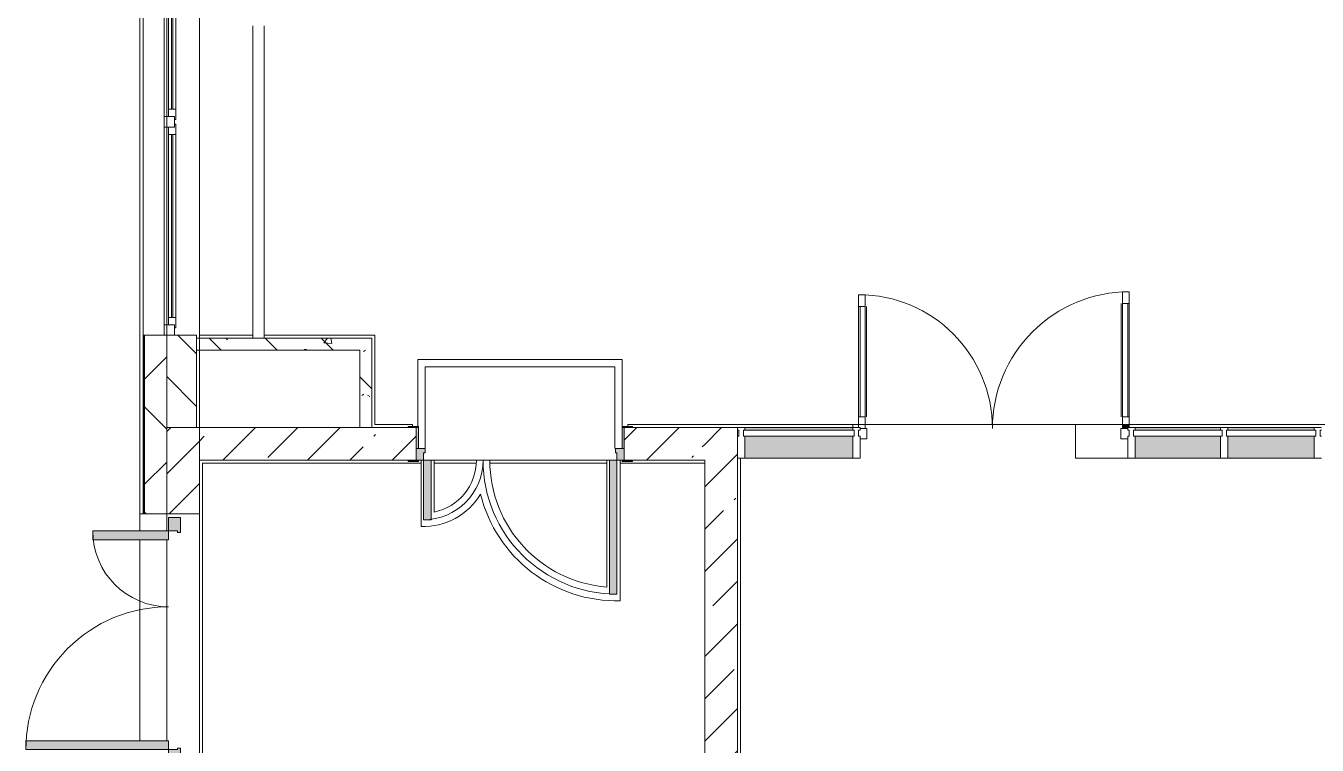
# Model space of a CAD drawing. Header units: millimetres. Extents: x 1322 to 199238, y -8553 to 29000.
# Drawn here: x 71170 to 79858, y 5765 to 10600 of the extents above; entities that cross this region are included whole.
import ezdxf

# ---------------------------------------------------------------- set-up
doc = ezdxf.new("R2010")
doc.units = ezdxf.units.MM
for name, color, linetype, lineweight, true_color in [('A-DETL-GENF-3', 7, 'Continuous', 5, 0xaaaaaa), ('A-DETL-GENF-4', 7, 'Continuous', 5, 0xe2e2e2), ('A-DOOR-5', 7, 'Continuous', 5, 0xe2e2e2), ('A-DOOR-6', 7, 'Continuous', 5, 0xaaaaaa), ('A-DOOR-FRAM-3', 7, 'Continuous', 5, 0xe2e2e2), ('A-DOOR-FRAM-4', 7, 'Continuous', 5, 0xaaaaaa), ('A-FLOR-2', 7, 'Continuous', 5, 0xaaaaaa), ('A-GLAZ-CWMG-3', 7, 'Continuous', 5, 0x383e42), ('I-WALL-5', 7, 'Continuous', 5, 0x787878)]:
    doc.layers.add(name, color=color, linetype=linetype, lineweight=lineweight, true_color=true_color)
for name, color, linetype, lineweight in [('A-GLAZ-3', 7, 'Continuous', 5), ('A-GLAZ-CURT-2', 7, 'Continuous', 5), ('A-GLAZ-CWMG-2', 7, 'Continuous', 5), ('A-WALL', 7, 'Continuous', 9), ('A-WALL-4', 7, 'Continuous', 5), ('I-WALL-3', 7, 'Continuous', 5), ('Оси', 7, 'Continuous', 9)]:
    doc.layers.add(name, color=color, linetype=linetype, lineweight=lineweight)
pattern_1 = [(45, (72227.77, 0), (-285.123, 285.123), []), (45, (72512.9, 0), (-285.123, 285.123), [504.031, -100.806, 16.764, -84.042])]
pattern_2 = [(135, (72227.77, 0), (-377.17, -377.17), [533.4, -88.9, 17.78, -88.9]), (135, (72227.77, 376.94), (-377.17, -377.17), []), (50, (72227.77, 0), (637.645, -55.787), [66.675, -733.425]), (355, (72227.8, 0), (-123.35, 668.7), [53.34, -586.74]), (100.451, (72280.9, -4.65), (514.3, 612.91), [56.665, -623.315]), (46.184, (72227.8, 177.8), (948.78, -147.15), [100.01, -1100.14]), (96.636, (72306.8, 165.5), (830.91, 866), [85, -934.97]), (351.184, (72227.8, 177.8), (830.92, 865.99), [80.01, -880.11]), (21, (72316.67, 133.35), (530.65, -357.928), [66.675, -733.425]), (326, (72316.7, 133.35), (216.31, 644.66), [53.34, -586.74]), (71.451, (72360.9, 103.5), (746.96, 286.724), [56.665, -623.315]), (37.5, (72227.77, 0), (10.8105, 295.9426), [16.764, -562.864, 16.764, -578.866, -588.962]), (37.5, (72227.77, 0), (10.8105, 295.9426), [-1175.258, 16.764, -572.198]), (7.5, (72227.77, 0), (233.869, 350.632), [16.764, -322.834, 16.764, -549.529, -224.472]), (7.5, (72227.77, 0), (233.869, 350.632), [-905.89, 16.764, -207.708]), (327.5, (72029.52, 0), (474.568, -20.051), [16.764, -205.486, 16.764, -676.656, -920.115]), (327.5, (72029.52, 0), (474.568, -20.051), [-915.67, 16.764, -903.35]), (317.5, (71940.62, 0), (518.452, 88.993), [16.764, -272.16, 16.764, -443.738, -653.415]), (317.5, (71940.62, 0), (518.452, 88.993), [-749.427, 16.764, -636.65])]

# ---------------------------------------------------------------- blocks, each defined once
blk = doc.blocks.new('120_Окно_СКБ_2Ст - 120_Окно_СКБ_2Ст 2300х2500 _мал створка справа_-22272277-1_10_3_птичка')
at = {"layer": 'A-GLAZ-3'}
for p, q in [((-1150, -127), (-1150, -57)), ((-1150, -57), (-1080, -57)), ((1150, -57), (-1150, -57)), ((-1080, -57), (-1080, -127)), ((250, -127), (250, -57)), ((250, -57), (320, -57)), ((320, -57), (320, -127)), ((1080, -127), (1080, -57)), ((1080, -57), (1150, -57)), ((1150, -57), (1150, -127)), ((-1080, -127), (-1150, -127)), ((-1150, -127), (-1100, -127)), ((-1080, -127), (-1100, -127)), ((-1100, -127), (-1100, -137)), ((-1100, -137), (270, -137)), ((270, -137), (-1100, -137)), ((250, -87), (-1080, -87)), ((-1080, -87), (-1080, -127)), ((-1030, -137), (-1030, -87)), ((-1030, -107), (200, -107)), ((200, -117), (-1030, -117)), ((200, -137), (200, -87)), ((250, -127), (250, -87)), ((320, -127), (250, -127)), ((270, -127), (250, -127)), ((270, -127), (300, -127)), ((270, -137), (270, -127)), ((320, -127), (300, -127)), ((300, -127), (300, -137)), ((300, -137), (1100, -137)), ((1100, -137), (300, -137)), ((1080, -87), (320, -87)), ((320, -87), (320, -127)), ((370, -137), (370, -87)), ((370, -107), (1030, -107)), ((1030, -117), (370, -117)), ((1030, -137), (1030, -87)), ((1080, -127), (1080, -87)), ((1150, -127), (1080, -127)), ((1100, -127), (1080, -127)), ((1100, -127), (1150, -127)), ((1100, -137), (1100, -127))]:
    blk.add_line(p, q, dxfattribs=at)
blk = doc.blocks.new('110_Дверь_СКБ_2Ст - Д-1 Лестничная клетка EIS60-24280000-1_10_3_птичка')
at = {"layer": 'A-DOOR-5'}
for points in [[(-587.5, 1010), (-637.5, 1010), (-637.5, 110), (-587.5, 110), (-587.5, 979.5)], [(662.5, 510), (612.5, 510), (612.5, 110), (662.5, 110), (662.5, 245.4)], [(702.2, 30), (697.5, 30), (702.2, -110), (712.5, -110), (712.5, 30)]]:
    blk.add_hatch(color=256, dxfattribs=at).paths.add_polyline_path(points)
h = blk.add_hatch(color=256, dxfattribs=at)
h.paths.add_polyline_path([(-687.5, 110), (-683.4, 30), (-627.5, 31.7), (-627.5, 60), (-637.5, 60), (-637.5, 110), (-668.9, 110)])
h.paths.add_polyline_path([(679.4, 110), (662.5, 109.3), (657.3, 60), (652.5, 60), (652.5, 30), (712.5, 31.7), (712.5, 110)])
at = {"layer": 'A-DOOR-FRAM-3'}
for points in [[(-695.5, 118), (-742.5, 115), (-742.5, 110), (-672.5, 110), (-672.5, 118), (-687.5, 118)], [(720.5, 118), (697.5, 118), (697.5, 110), (767.5, 110), (767.5, 118), (737.5, 118)], [(-683.4, 30), (-687.5, 30), (-687.5, -110), (-672.5, -110), (-673.1, 30)], [(-742.5, -110), (-742.5, -118), (-672.5, -118), (-673.1, -110), (-712.5, -110)], [(767.5, -110), (697.5, -110), (702.2, -118), (767.5, -118)]]:
    blk.add_hatch(color=256, dxfattribs=at).paths.add_polyline_path(points)
at = {"layer": 'A-DOOR-6'}
for p, q in [((-637.5, 1010), (-637.5, 110)), ((-587.5, 1010), (-637.5, 1010)), ((-587.5, 110), (-587.5, 1010)), ((662.5, 510), (612.5, 510)), ((612.5, 510), (612.5, 110)), ((662.5, 110), (662.5, 510)), ((-637.5, 110), (-587.5, 110)), ((612.5, 110), (662.5, 110))]:
    blk.add_line(p, q, dxfattribs=at)
for centre, radius, start, end in [((-637.5, 110), 900, 0, 90), ((662.5, 110), 400, 90, 180)]:
    blk.add_arc(centre, radius, start, end, dxfattribs=at)
at = {"layer": 'A-DOOR-FRAM-4'}
for p, q in [((-672.5, 118), (-742.5, 118)), ((-742.5, 118), (-742.5, 110)), ((-742.5, 110), (-672.5, 110)), ((-637.5, 110), (-687.5, 110)), ((-687.5, 110), (-687.5, 30)), ((-672.5, 110), (-672.5, 118)), ((-637.5, 60), (-637.5, 110)), ((662.5, 110), (662.5, 60)), ((712.5, 110), (662.5, 110)), ((767.5, 118), (697.5, 118)), ((697.5, 118), (697.5, 110)), ((697.5, 110), (767.5, 110)), ((712.5, 30), (712.5, 110)), ((767.5, 110), (767.5, 118)), ((-687.5, 30), (-627.5, 30)), ((-672.5, 30), (-687.5, 30)), ((-687.5, 30), (-687.5, -110)), ((-672.5, -110), (-672.5, 30)), ((-627.5, 60), (-637.5, 60)), ((-627.5, 30), (-627.5, 60)), ((662.5, 60), (652.5, 60)), ((652.5, 60), (652.5, 30)), ((652.5, 30), (712.5, 30)), ((712.5, 30), (697.5, 30)), ((697.5, 30), (697.5, -110)), ((712.5, -110), (712.5, 30)), ((-672.5, -110), (-742.5, -110)), ((-742.5, -110), (-742.5, -118)), ((-742.5, -118), (-672.5, -118)), ((-687.5, -110), (-672.5, -110)), ((-672.5, -118), (-672.5, -110)), ((697.5, -110), (712.5, -110)), ((767.5, -110), (697.5, -110)), ((697.5, -110), (697.5, -118)), ((697.5, -118), (767.5, -118)), ((767.5, -118), (767.5, -110))]:
    blk.add_line(p, q, dxfattribs=at)
blk = doc.blocks.new('110_Дверь_СКБ_2Ст_Наружная - ДН-1_л__ Двухстворчатая 1350 х3200 _ЛК_ в свету с верхним остеклением 2-22796854-1_10_3_птичка')
at = {"layer": 'A-DOOR-5'}
for points in [[(-715.5, 101), (-715.5, -91), (-655.5, -91), (-655.5, 869), (-715.5, 869)], [(694.5, -79), (694.5, -91), (754.5, -91), (754.5, 419), (694.5, 419), (694.5, -12.6)]]:
    blk.add_hatch(color=256, dxfattribs=at).paths.add_polyline_path(points)
h = blk.add_hatch(color=256, dxfattribs=at)
h.paths.add_polyline_path([(-805.5, -171), (-705.5, -171), (-705.5, -151), (-715.5, -151), (-715.5, -91), (-805.5, -91)])
h.paths.add_polyline_path([(744.5, -171), (844.5, -171), (844.5, -91), (754.5, -91), (754.5, -151), (744.5, -151)])
at = {"layer": 'A-DOOR-6'}
for p, q in [((-715.5, 869), (-715.5, -91)), ((-655.5, 869), (-715.5, 869)), ((-655.5, -91), (-655.5, 869)), ((754.5, 419), (694.5, 419)), ((694.5, 419), (694.5, -91)), ((754.5, -91), (754.5, 419)), ((-715.5, -91), (-655.5, -91)), ((694.5, -91), (754.5, -91))]:
    blk.add_line(p, q, dxfattribs=at)
for centre, radius, start, end in [((-715.5, -91), 960, 0, 90), ((754.5, -91), 510, 90, 180)]:
    blk.add_arc(centre, radius, start, end, dxfattribs=at)
at = {"layer": 'A-DOOR-FRAM-4'}
for p, q in [((-715.5, -91), (-805.5, -91)), ((-805.5, -91), (-805.5, -171)), ((-805.5, -171), (-705.5, -171)), ((-715.5, -151), (-715.5, -91)), ((-705.5, -151), (-715.5, -151)), ((-705.5, -171), (-705.5, -151)), ((754.5, -151), (744.5, -151)), ((744.5, -151), (744.5, -171)), ((744.5, -171), (844.5, -171)), ((754.5, -91), (754.5, -151)), ((844.5, -91), (754.5, -91)), ((844.5, -171), (844.5, -91))]:
    blk.add_line(p, q, dxfattribs=at)
blk = doc.blocks.new('Системная панель - Стекло - 40мм-31924845-1_10_3_птичка')
at = {"layer": 'A-GLAZ-CURT-2'}
for p, q in [((300, 40), (-300, 40)), ((-300, 40), (-300, 0)), ((-300, 0), (300, 0)), ((300, 0), (300, 40))]:
    blk.add_line(p, q, dxfattribs=at)
blk = doc.blocks.new('Прямоугольный импост - Импост структурный с накладкой - 190мм-31923628-1_10_3_птичка')
at = {"layer": 'A-GLAZ-CWMG-3'}
for points in [[(7030, 7883), (7610, 7883), (7610, 7900), (7030, 7900)], [(7610, 7693), (7610, 7843), (7030, 7843), (7030, 7693), (7215.2, 7693)]]:
    blk.add_hatch(color=256, dxfattribs=at).paths.add_polyline_path(points)
at = {"layer": 'A-GLAZ-CWMG-2'}
for p, q in [((7030, 7900), (7610, 7900)), ((7030, 7693), (7610, 7693))]:
    blk.add_line(p, q, dxfattribs=at)
blk = doc.blocks.new('Прямоугольный импост - Импост структурный с накладкой - 190мм-31924846-1_10_3_птичка')
at = {"layer": 'A-GLAZ-CWMG-2'}
for p, q in [((-50, 0), (-50, 17)), ((-50, 17), (0, 17)), ((-40, 0), (-50, 0)), ((-40, -40), (-40, 0)), ((0, 0), (-10, 0)), ((-10, 0), (-10, -40)), ((0, 17), (0, 0)), ((-50, -190), (-50, -40)), ((-50, -40), (-40, -40)), ((-10, -40), (0, -40)), ((0, -40), (0, -190)), ((0, -190), (-50, -190))]:
    blk.add_line(p, q, dxfattribs=at)
blk = doc.blocks.new('Прямоугольный импост - Импост структурный с накладкой - 190мм-31924841-1_10_3_птичка')
at = {"layer": 'A-GLAZ-CWMG-2'}
for p, q in [((-25, 0), (-25, 17)), ((-25, 17), (25, 17)), ((-15, 0), (-25, 0)), ((-15, -40), (-15, 0)), ((25, 0), (15, 0)), ((15, 0), (15, -40)), ((25, 17), (25, 0)), ((-25, -190), (-25, -40)), ((-25, -40), (-15, -40)), ((15, -40), (25, -40)), ((25, -40), (25, -190)), ((25, -190), (-25, -190))]:
    blk.add_line(p, q, dxfattribs=at)
blk = doc.blocks.new('Прямоугольный импост - Импост структурный с накладкой - 190мм-32633541-1_10_3_птичка')
at = {"layer": 'A-GLAZ-CWMG-2'}
for p, q in [((0, 17), (-50, 17)), ((-50, 17), (-50, 0)), ((-50, 0), (-40, 0)), ((-40, 0), (-40, -40)), ((-10, -40), (-10, 0)), ((-10, 0), (0, 0)), ((-40, -40), (-50, -40)), ((-50, -40), (-50, -190)), ((0, -40), (-10, -40)), ((-50, -190), (0, -190))]:
    blk.add_line(p, q, dxfattribs=at)
blk = doc.blocks.new('Системная панель - Стекло - 40мм-31924851-1_10_3_птичка')
at = {"layer": 'A-GLAZ-CURT-2'}
for p, q in [((297.5, 40), (-297.5, 40)), ((-297.5, 40), (-297.5, 0)), ((-297.5, 0), (297.5, 0)), ((297.5, 0), (297.5, 40))]:
    blk.add_line(p, q, dxfattribs=at)
blk = doc.blocks.new('Дверь_Витражная_остекление_ - ДВН_CОШ в витраже В-6-31924853-1_10_3_птичка')
at = {"layer": 'A-DETL-GENF-4'}
blk.add_hatch(color=256, dxfattribs=at).paths.add_polyline_path([(-900, -10), (-900, -17), (-910, -17), (-910, -37), (-865, -37), (-865, -10)])
at = {"layer": 'A-DETL-GENF-3'}
for p, q in [((-900, 60), (-855, 60)), ((-855, 60), (-855, -10)), ((900, 60), (855, 60)), ((855, 60), (855, -10)), ((-910, -930), (-910, -17)), ((-910, -17), (-910, -930)), ((-865, -10), (-900, -10)), ((-865, -10), (-900, -10)), ((-855, -10), (-900, -10)), ((-865, -930), (-865, -10)), ((-865, -930), (-865, -10)), ((855, -10), (900, -10)), ((865, -10), (900, -10)), ((865, -910), (865, -10)), ((865, -10), (865, -910)), ((900, -10), (865, -10)), ((910, -910), (910, -17)), ((910, -910), (910, -17)), ((-910, -90), (-865, -90)), ((-900, -850), (-900, -90)), ((-856, -850), (-856, -90)), ((856, -830), (856, -90)), ((910, -90), (865, -90)), ((900, -830), (900, -90)), ((-910, -850), (-865, -850)), ((910, -830), (865, -830)), ((-910, -930), (-865, -930)), ((-910, -930), (-865, -930)), ((910, -910), (865, -910)), ((865, -910), (910, -910))]:
    blk.add_line(p, q, dxfattribs=at)
at = {"layer": 'A-DOOR-6'}
for p, q in [((-910, -930), (-910, -17)), ((910, -910), (910, -17))]:
    blk.add_line(p, q, dxfattribs=at)
for centre, radius, start, end in [((-910, -10), 920, 270, 0), ((910, -10), 900, 180, 270)]:
    blk.add_arc(centre, radius, start, end, dxfattribs=at)
blk = doc.blocks.new('Системная панель - Стекло - 40мм-31924990-1_10_3_птичка')
at = {"layer": 'A-GLAZ-CURT-2'}
h = blk.add_hatch(dxfattribs=at)
h.set_pattern_fill('FP_171', color=256, style=0, pattern_type=2)
h.set_pattern_definition([(225, (4642.5, 7383), (1414.2, -1414.2), [1000, -3000]), (225, (5642.5, 7883), (1414.2, -1414.2), [3000, -1000]), (225, (3642.5, 8383), (1414.2, -1414.2), [1000, -3000])])
h.paths.add_polyline_path([(-362.5, 40), (-372.5, 40), (-372.5, 0), (372.5, 0), (372.5, 40), (-283, 40)])
for p, q in [((372.5, 40), (-372.5, 40)), ((-372.5, 40), (-372.5, 0)), ((-372.5, 0), (372.5, 0)), ((372.5, 0), (372.5, 40))]:
    blk.add_line(p, q, dxfattribs=at)
blk = doc.blocks.new('Прямоугольный импост - Импост структурный с накладкой - 190мм-23800918-1_10_3_птичка')
at = {"layer": 'A-GLAZ-CWMG-3'}
for points in [[(3812.3, 7883), (4505, 7883), (4505, 7900), (3780, 7900), (3780, 7883)], [(3805.6, 7693), (4505, 7693), (4505, 7843), (3780, 7843), (3780, 7693)]]:
    blk.add_hatch(color=256, dxfattribs=at).paths.add_polyline_path(points)
at = {"layer": 'A-GLAZ-CWMG-2'}
for p, q in [((3780, 7900), (4505, 7900)), ((3780, 7693), (4505, 7693))]:
    blk.add_line(p, q, dxfattribs=at)
blk = doc.blocks.new('Прямоугольный импост - Импост структурный с накладкой - 190мм-31923825-1_10_3_птичка')
at = {"layer": 'A-GLAZ-CWMG-3'}
for points in [[(6980, 7883), (6980, 7900), (6405, 7900), (6405, 7883)], [(6980, 7693), (6980, 7843), (6405, 7843), (6405, 7693)]]:
    blk.add_hatch(color=256, dxfattribs=at).paths.add_polyline_path(points)
at = {"layer": 'A-GLAZ-CWMG-2'}
for p, q in [((6405, 7900), (6980, 7900)), ((6405, 7693), (6980, 7693))]:
    blk.add_line(p, q, dxfattribs=at)
blk = doc.blocks.new('Прямоугольный импост - Импост структурный с накладкой - 190мм-31924844-1_10_3_птичка')
at = {"layer": 'A-GLAZ-CWMG-2'}
for p, q in [((-25, 0), (-25, 17)), ((-25, 17), (25, 17)), ((-15, 0), (-25, 0)), ((-15, -40), (-15, 0)), ((25, 0), (15, 0)), ((15, 0), (15, -40)), ((25, 17), (25, 0)), ((-25, -190), (-25, -40)), ((-25, -40), (-15, -40)), ((15, -40), (25, -40)), ((25, -40), (25, -190)), ((25, -190), (-25, -190))]:
    blk.add_line(p, q, dxfattribs=at)
blk = doc.blocks.new('Зашивка приборов отопления14 - Зашивка приборов отопления-33280456-1_10_3_птичка')
at = {"layer": 'A-WALL-4'}
for p, q in [((37471.9, 23439), (35371.9, 23439)), ((35371.9, 23079), (37471.9, 23079)), ((37471.9, 23079), (35371.9, 23079)), ((35371.9, 23004), (37471.9, 23004))]:
    blk.add_line(p, q, dxfattribs=at)

msp = doc.modelspace()

# ---------------------------------------------------------------- hatches: boundary and pattern name
at = {"layer": 'A-WALL-4'}
h = msp.add_hatch(dxfattribs=at)
h.set_pattern_fill('FP_56', color=256, style=0, pattern_type=2)
h.set_pattern_definition([(45, (72227.77, 0), (-353.553, 353.553), []), (135, (72227.77, 0), (-353.553, -353.553), [])])
h.paths.add_polyline_path([(72117.8, -100), (72117.8, 3670), (71967.8, 3670), (71967.8, -100)])
h.paths.add_polyline_path([(71967.8, 5220), (72117.8, 5220), (72117.8, 5620), (71967.8, 5620), (71967.8, 5520)])
h.paths.add_polyline_path([(71967.8, 7320), (72117.8, 7320), (72117.8, 8520), (71967.8, 8520), (71967.8, 7544.6)])
h.paths.add_polyline_path([(71967.8, 10820), (72117.8, 10820), (72117.8, 12220), (71967.8, 12220), (71967.8, 10994)])
h.paths.add_polyline_path([(72117.8, 13120), (72117.2, 15350), (71967.8, 15350), (71967.8, 13120), (72073.5, 13120)])
h = msp.add_hatch(dxfattribs=at)
h.set_pattern_fill('FP_67', color=256, style=0, pattern_type=2)
h.set_pattern_definition([(135, (72227.77, 0), (-176.7767, -176.7767), [])])
h.paths.add_polyline_path([(72317.8, 7900), (72317.8, 8520), (72117.8, 8520), (72117.8, 7900)])
h.paths.add_polyline_path([(72317.8, 10820), (72317.8, 10900), (72117.8, 10900), (72117.8, 10820)])
h.paths.add_polyline_path([(72117.8, 11400), (72317.8, 11400), (72317.8, 12220), (72117.8, 12220), (72117.8, 12143.8)])
h.paths.add_polyline_path([(72227.1, 13120), (72317.8, 13120), (72317.8, 14700), (72117.8, 14700), (72117.8, 13120), (72214.3, 13120)])
at = {"layer": 'I-WALL-3'}
h = msp.add_hatch(dxfattribs=at)
h.set_pattern_fill('FP_36', color=256, style=0, pattern_type=2)
h.set_pattern_definition(pattern_1)
h.paths.add_polyline_path([(72337.8, -100), (72337.8, 3670), (72117.8, 3670), (72117.8, -100)])
h.paths.add_polyline_path([(72117.8, 5220), (72337.8, 5220), (72337.8, 5620), (72117.8, 5620), (72117.8, 5400)])
h.paths.add_polyline_path([(72117.8, 7320), (72337.8, 7320), (72337.8, 7900), (72117.8, 7900), (72117.8, 7544.6)])
h = msp.add_hatch(dxfattribs=at)
h.set_pattern_fill('FP_36', color=256, style=0, pattern_type=2)
h.set_pattern_definition(pattern_1)
h.paths.add_polyline_path([(75737.8, 7680), (75737.8, 7900), (75196, 7900), (75196, 7680), (75723.3, 7680)])
h.paths.add_polyline_path([(72933.5, 7680), (73796, 7680), (73796, 7900), (72337.8, 7900), (72337.8, 7680), (72772.8, 7680)])
h = msp.add_hatch(dxfattribs=at)
h.set_pattern_fill('FP_36', color=256, style=0, pattern_type=2)
h.set_pattern_definition(pattern_1)
h.paths.add_polyline_path([(75957.8, 120), (75957.8, 7900), (75737.8, 7900), (75737.8, 120), (75891.5, 120)])
at = {"layer": 'I-WALL-5'}
h = msp.add_hatch(dxfattribs=at)
h.set_pattern_fill('FP_65', color=256, style=0, pattern_type=2)
h.set_pattern_definition(pattern_2)
h.paths.add_polyline_path([(72317.8, 8420), (73417.8, 8420), (73417.8, 8500), (72317.8, 8500), (72317.8, 8445.5)])
h = msp.add_hatch(dxfattribs=at)
h.set_pattern_fill('FP_65', color=256, style=0, pattern_type=2)
h.set_pattern_definition(pattern_2)
h.paths.add_polyline_path([(73497.8, 7900), (73497.8, 8500), (73417.8, 8500), (73417.8, 7900)])

# ---------------------------------------------------------------- linework, layer by layer
at = {"layer": 'A-FLOR-2'}
for p, q in [((72337.8, 10600), (72337.8, 8520)), ((72697.8, 8520), (72697.8, 10600)), ((72337.8, 8520), (72697.8, 8520)), ((72772.8, 8520), (73517.8, 8520)), ((73517.8, 8520), (73517.8, 7920)), ((73806.3, 8358.3), (73806.3, 7908)), ((75181.6, 8358.3), (73806.3, 8358.3)), ((75181.6, 7908), (75181.6, 8358.3)), ((73856.3, 7758.3), (73856.3, 8308.3)), ((73856.3, 8308.3), (75131.6, 8308.3)), ((75131.6, 8308.3), (75131.6, 7758.3)), ((73517.8, 7920), (73771, 7920)), ((73771, 7920), (73771, 7908)), ((75221, 7908), (75221, 7920)), ((75221, 7920), (87967.8, 7920)), ((76732.8, 7920), (76732.8, 7900)), ((78232.8, 7693), (78232.8, 7920)), ((73829.1, 7660), (72357.8, 7660)), ((72357.8, 7660), (72357.8, 5520)), ((73829.1, 7680), (73829.1, 7235.3)), ((73916.1, 7680.7), (73846, 7680.7)), ((73916.1, 7332), (73916.1, 7680.7)), ((73916.1, 7680), (74201, 7680)), ((74199.3, 7660), (73916.1, 7660)), ((74291, 7680), (74201, 7680)), ((74291, 7680), (75079.4, 7680)), ((75079.4, 7660), (74292.1, 7660)), ((75146, 7680.7), (75079.4, 7680.7)), ((75079.4, 7680.7), (75079.4, 6827.6)), ((75169.4, 6735.3), (75169.4, 7680)), ((75737.8, 7660), (75169.4, 7660)), ((75977.8, 7693), (75977.8, 520)), ((78582.8, 7693), (78232.8, 7693))]:
    msp.add_line(p, q, dxfattribs=at)
for centre, radius, start, end in [((73846, 7680), 355, 281.38448, 360), ((75146, 7680), 855, 180, 265.5304), ((73846, 7680), 445, 267.81908, 329.31464), ((75146, 7680), 945, 193.90489, 271.41706)]:
    msp.add_arc(centre, radius, start, end, dxfattribs=at)
at = {"layer": 'A-WALL'}
for p, q in [((71964.8, 8520), (71964.8, 7320)), ((71967.8, 8520), (71967.8, 7320)), ((72117.8, 7320), (72117.8, 8520)), ((72317.8, 8500), (72317.8, 8420)), ((72317.8, 7900), (72117.8, 7900)), ((73417.8, 7900), (73497.8, 7900))]:
    msp.add_line(p, q, dxfattribs=at)
at = {"layer": 'A-WALL-4'}
for p, q in [((71937.8, 7205), (71937.8, 15380)), ((71959.8, 15358), (71959.8, 7320)), ((72117.8, 10820), (72117.8, 8520)), ((72317.8, 8520), (71959.8, 8520)), ((72317.8, 8500), (72317.8, 8520)), ((72317.8, 7900), (72317.8, 8420)), ((71937.8, 7320), (72117.8, 7320)), ((72117.8, 7320), (72117.8, 7205)), ((71937.8, 5795), (71937.8, 7145)), ((72117.8, 7145), (72117.8, 5795))]:
    msp.add_line(p, q, dxfattribs=at)
at = {"layer": 'I-WALL-3'}
for p, q in [((72337.8, 10900), (72337.8, 8500)), ((73497.8, 8500), (72317.8, 8500)), ((73497.8, 7900), (73497.8, 8500)), ((72317.8, 8420), (73417.8, 8420)), ((72337.8, 8420), (72337.8, 7900)), ((73417.8, 8420), (73417.8, 7900)), ((73417.8, 7900), (72317.8, 7900)), ((73741, 7900), (73497.8, 7900)), ((75957.8, 7900), (75251, 7900)), ((75957.8, -100), (75957.8, 7900)), ((72337.8, 7680), (73741, 7680)), ((72337.8, 7680), (72337.8, 5520)), ((75251, 7680), (75737.8, 7680)), ((75737.8, 7680), (75737.8, 535)), ((72117.8, 7320), (72337.8, 7320)), ((72117.8, 7205), (72117.8, 7320)), ((72117.8, 5795), (72117.8, 7145))]:
    msp.add_line(p, q, dxfattribs=at)
at = {"layer": 'Оси'}
msp.add_line((72337.8, 5439), (72337.8, 15380), dxfattribs=at)

# ---------------------------------------------------------------- block references
at = {"layer": 'A-DOOR-6'}
for name, p, rotation in [('Дверь_Витражная_остекление_ - ДВН_CОШ в витраже В-6-31924853-1_10_3_птичка', (77682.8, 7883), 180), ('110_Дверь_СКБ_2Ст - Д-1 Лестничная клетка EIS60-24280000-1_10_3_птичка', (74508.5, 7790), 180), ('110_Дверь_СКБ_2Ст_Наружная - ДН-1_л__ Двухстворчатая 1350 х3200 _ЛК_ в свету с верхним остеклением 2-22796854-1_10_3_птичка', (72038.8, 6450.5), 89.99999999999991)]:
    msp.add_blockref(name, p, dxfattribs=dict(at, rotation=rotation))
at = {"layer": 'A-GLAZ-3', "rotation": 89.99999999999991}
msp.add_blockref('120_Окно_СКБ_2Ст - 120_Окно_СКБ_2Ст 2300х2500 _мал створка справа_-22272277-1_10_3_птичка', (72042.8, 9670), dxfattribs=at)
at = {"layer": 'A-GLAZ-CURT-2', "rotation": 180}
for name, p in [('Системная панель - Стекло - 40мм-31924990-1_10_3_птичка', (76370.3, 7883)), ('Системная панель - Стекло - 40мм-31924851-1_10_3_птичка', (78920.3, 7883)), ('Системная панель - Стекло - 40мм-31924845-1_10_3_птичка', (79547.8, 7883))]:
    msp.add_blockref(name, p, dxfattribs=at)
at = {"layer": 'A-GLAZ-CWMG-2', "extrusion": (0, 0, -1)}
for name, p in [('Прямоугольный импост - Импост структурный с накладкой - 190мм-31924846-1_10_3_птичка', (-75957.8, 7883)), ('Прямоугольный импост - Импост структурный с накладкой - 190мм-31924841-1_10_3_птичка', (-76757.8, 7883)), ('Прямоугольный импост - Импост структурный с накладкой - 190мм-31924841-1_10_3_птичка', (-78607.8, 7883)), ('Прямоугольный импост - Импост структурный с накладкой - 190мм-31924844-1_10_3_птичка', (-79232.8, 7883))]:
    msp.add_blockref(name, p, dxfattribs=at)
at = {"layer": 'A-GLAZ-CWMG-2'}
for name, p in [('Прямоугольный импост - Импост структурный с накладкой - 190мм-23800918-1_10_3_птичка', (72227.8, 0)), ('Прямоугольный импост - Импост структурный с накладкой - 190мм-31923825-1_10_3_птичка', (72227.8, 0)), ('Прямоугольный импост - Импост структурный с накладкой - 190мм-31923628-1_10_3_птичка', (72227.8, 0)), ('Прямоугольный импост - Импост структурный с накладкой - 190мм-32633541-1_10_3_птичка', (79887.8, 7883))]:
    msp.add_blockref(name, p, dxfattribs=at)
at = {"layer": 'A-WALL-4', "rotation": 90.0000000000001}
msp.add_blockref('Зашивка приборов отопления14 - Зашивка приборов отопления-33280456-1_10_3_птичка', (95776.8, -26871.9), dxfattribs=at)

doc.saveas('drawing.dxf')
